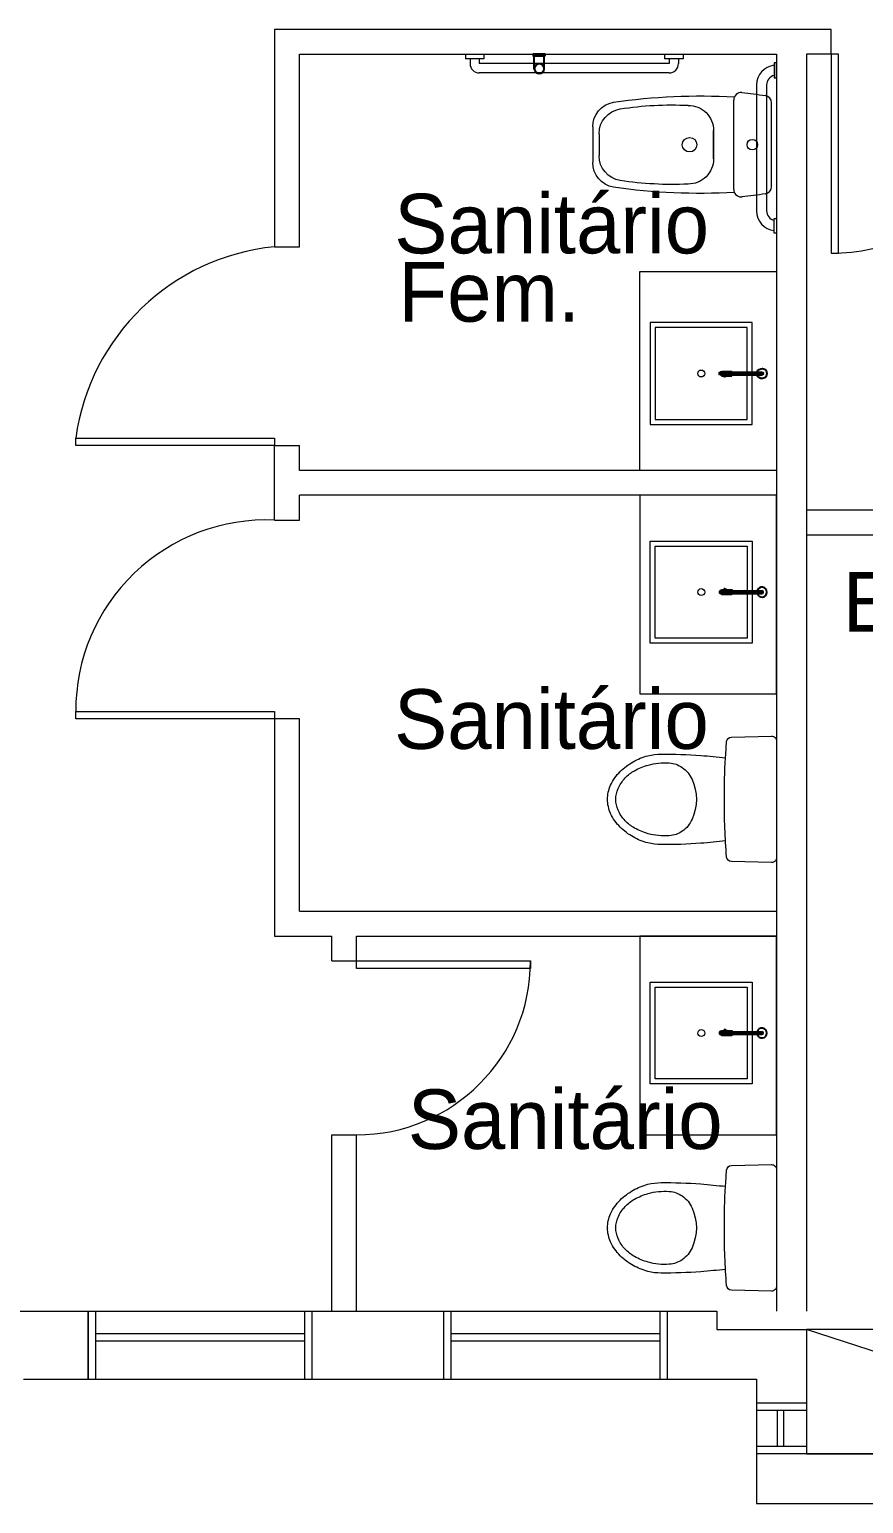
# Model space of a CAD drawing. Header units: metres. Extents: x 2999 to 3109, y 1752 to 1796.
# Drawn here: x 3016.17 to 3019.53, y 1757.32 to 1763.25 of the extents above; entities that cross this region are included whole.
import ezdxf

# ---------------------------------------------------------------- set-up
doc = ezdxf.new("R2010")
doc.units = ezdxf.units.M
doc.layers.add('A740G3', color=3, linetype='Continuous', lineweight=0)
doc.layers.add('Lay Out', color=31, linetype='Continuous')
doc.layers.add('PAREDES', color=7, linetype='Continuous')
doc.styles.add('PADRAO MK', font='')
doc.styles.get('PADRAO MK').set_extended_font_data('AvantGarde Bk BT')

# ---------------------------------------------------------------- blocks, each defined once
blk = doc.blocks.new('03')
at = {"layer": 'Lay Out'}
for p, q in [((589.0305, -874.5208), (589.0819, -874.5208)), ((589.0305, -874.5608), (589.0819, -874.5608))]:
    blk.add_line(p, q, dxfattribs=at)
blk.add_lwpolyline([(589.0819, -874.5169), (589.0883, -874.5169), (589.0883, -874.5651), (589.0819, -874.5651)], close=True, dxfattribs=at)
at = {"layer": 'Lay Out', "color": 3}
blk.add_circle((589.0305, -874.5408), 0.02, dxfattribs=at)
blk = doc.blocks.new('*B38')
at = {"layer": 'A740G3', "color": 0, "linetype": 'ByBlock'}
for p, q in [((0, 0), (-234.52, 0)), ((234.52, 0), (0, 0)), ((-254.51, -20.48), (-250.68, -181.61)), ((250.68, -181.61), (254.51, -20.48)), ((167.17, -205.47), (180.72, -204.67)), ((180.72, -204.67), (232.25, -201.08)), ((0, -680), (-0.6, -680))]:
    blk.add_line(p, q, dxfattribs=at)
for centre, radius, start, end in [((-234.52, -20), 20, 90, 181.364003), ((234.52, -20), 20, 358.637003, 90.001), ((-230.68, -181.14), 20, 181.363003, 265.496003), ((-5.19, 2682.36), 2892.36, 265.497003, 270.103003), ((3718.84, -634.66), 3909.63, 173.697, 175.153), ((5.18, 2682.25), 2892.25, 269.897003, 273.211003), ((-3715.01, -634.29), 3905.77, 4.845997, 6.302997), ((230.68, -181.14), 20, 274.506003, 358.639003), ((1813.6, -451.67), 1995.85, 175.766, 180.380003), ((-32.63, -446.2), 116.58, 113.903, 145.145), ((0, -519.84), 197.12, 66.096997, 113.903), ((32.63, -446.2), 116.58, 34.854997, 66.096997), ((-1813.6, -451.67), 1995.86, 359.620003, 4.234), ((-42.79, -439.13), 104.2, 145.145, 175.886), ((42.8, -439.13), 104.2, 4.114, 34.854997), ((36.92, -463.45), 219.13, 180.379003, 194.333003), ((102.6, -449.58), 249.96, 175.886, 195.593003), ((-102.6, -449.58), 249.96, 344.407003, 4.113997), ((-36.92, -463.45), 219.13, 345.667003, 359.621003), ((57.38, -458.22), 240.25, 194.334003, 209.623003), ((100.37, -450.21), 247.66, 195.592003, 209.381003), ((-100.37, -450.21), 247.66, 330.619003, 344.408003), ((-57.38, -458.22), 240.25, 330.377003, 345.666003), ((67.45, -452.5), 251.84, 209.623003, 224.554003), ((24.19, -493.1), 160.22, 209.382003, 226.549003), ((-24.19, -493.1), 160.22, 313.451003, 330.618003), ((-67.45, -452.5), 251.84, 315.446003, 330.377003), ((18.59, -500.61), 183.26, 224.555003, 245.711003), ((15.86, -501.89), 148.12, 226.548003, 246.554003), ((0, -538.46), 108.25, 246.554003, 270), ((0, -538.46), 108.25, 270, 293.446003), ((-15.86, -501.89), 148.12, 293.446003, 313.452003), ((-18.58, -500.61), 183.26, 294.289003, 315.445003), ((0.3, -541.86), 138.14, 245.587003, 269.876003), ((-0.6, -540.46), 139.54, 270, 294.289003)]:
    blk.add_arc(centre, radius, start, end, dxfattribs=at)
blk = doc.blocks.new('torneira 00')
at = {"layer": 'Lay Out'}
for p, q in [((-0.0049, -0.1393), (-0.0049, -0.0199)), ((-0.0033, -0.1387), (-0.0033, -0.0163)), ((0, -0.1381), (0, -0.0149)), ((0.0037, -0.1386), (0.0037, -0.0165)), ((0.0051, -0.1391), (0.0051, -0.0199)), ((-0.0018, -0.1501), (-0.0136, -0.1708)), ((0, -0.151), (-0.0118, -0.1717)), ((-0.0086, -0.1621), (-0.0086, -0.1418)), ((-0.0086, -0.1814), (-0.0086, -0.1661)), ((-0.0074, -0.1823), (-0.0074, -0.1426)), ((-0.0048, -0.1838), (-0.0048, -0.1438)), ((-0.0001, -0.1848), (-0.0001, -0.1446)), ((0.0046, -0.1839), (0.0046, -0.1437)), ((0.0074, -0.1825), (0.0074, -0.1423)), ((0.0086, -0.1816), (0.0086, -0.1414)), ((-0.0057, -0.1834), (-0.0057, -0.19)), ((0.0058, -0.1834), (0.0058, -0.19))]:
    blk.add_line(p, q, dxfattribs=at)
for centre, radius, start, end in [((0, -0.0199), 0.0199, 284.60964, 255.53827), ((0.0001, -0.0199), 0.005, 0.24437, 179.71475), ((0.0001, -0.0897), 0.005, 0.24437, 179.71475), ((-0.0125, -0.1709), 0.00109, 176.63806, 310.29172), ((-0.0012, -0.1512), 0.00127, 11.35673, 115.57305), ((0, -0.1796), 0.0119, 241.15364, 298.84636)]:
    blk.add_arc(centre, radius, start, end, dxfattribs=at)
at = {"layer": 'Lay Out', "ltscale": 0.6}
for centre, radius, start, end in [((0.0002, -0.1507), 0.0126, 48.09351, 134.61126), ((-0.0002, -0.1308), 0.0138, 232.82607, 309.8787), ((0.0001, -0.1719), 0.0128, 227.24915, 311.41934)]:
    blk.add_arc(centre, radius, start, end, dxfattribs=at)

msp = doc.modelspace()

# ---------------------------------------------------------------- linework, layer by layer
at = {"layer": 'PAREDES', "color": 253, "lineweight": 0}
for p, q in [((3019.3966, 1763.2536), (3017.1566, 1763.2536)), ((3017.1566, 1763.2536), (3017.1566, 1762.3786)), ((3019.3966, 1763.1536), (3019.3966, 1763.2536)), ((3017.2566, 1762.3786), (3017.2566, 1763.1536)), ((3017.2566, 1763.1536), (3019.1766, 1763.1536)), ((3017.9243, 1763.1536), (3017.9243, 1763.1348)), ((3017.9243, 1763.1536), (3017.9243, 1763.1348)), ((3017.9993, 1763.1348), (3017.9243, 1763.1348)), ((3017.9431, 1763.1348), (3017.9431, 1763.1161)), ((3017.9806, 1763.1348), (3017.9806, 1763.1161)), ((3018.7443, 1763.1161), (3017.9806, 1763.1161)), ((3017.9993, 1763.1536), (3017.9993, 1763.1348)), ((3017.9993, 1763.1536), (3017.9993, 1763.1348)), ((3018.7255, 1763.1536), (3018.7255, 1763.1348)), ((3018.7255, 1763.1536), (3018.7255, 1763.1348)), ((3018.8005, 1763.1348), (3018.7255, 1763.1348)), ((3018.7443, 1763.1348), (3018.7443, 1763.1161)), ((3018.7818, 1763.1348), (3018.7818, 1763.1161)), ((3018.8005, 1763.1536), (3018.8005, 1763.1348)), ((3018.8005, 1763.1536), (3018.8005, 1763.1348)), ((3019.1666, 1763.1195), (3019.1666, 1763.0595)), ((3019.1766, 1763.1195), (3019.1666, 1763.1195)), ((3019.1766, 1763.1536), (3019.1766, 1758.0936)), ((3019.1766, 1763.0595), (3019.1766, 1763.1195)), ((3019.2966, 1763.1536), (3019.2966, 1758.0936)), ((3019.3966, 1763.1536), (3019.2966, 1763.1536)), ((3019.3966, 1763.1536), (3019.3966, 1762.3536)), ((3019.4266, 1763.1536), (3019.3966, 1763.1536)), ((3019.4266, 1762.3536), (3019.4266, 1763.1536)), ((3018.7443, 1763.0786), (3017.9806, 1763.0786)), ((3019.1666, 1763.0595), (3019.1766, 1763.0595)), ((3019.0966, 1763.0302), (3019.0966, 1762.5232)), ((3019.1366, 1763.0302), (3019.1366, 1762.5232)), ((3019.0042, 1762.6099), (3019.0042, 1762.9695)), ((3019.1566, 1762.6215), (3019.1566, 1762.9579)), ((3018.437, 1762.861), (3018.437, 1762.7184)), ((3018.4624, 1762.8336), (3018.4624, 1762.7458)), ((3018.9234, 1762.8466), (3018.9234, 1762.7328)), ((3018.9234, 1762.7328), (3018.9234, 1762.8466)), ((3019.1666, 1762.4332), (3019.1666, 1762.4932)), ((3019.1666, 1762.4932), (3019.1766, 1762.4932)), ((3019.1766, 1762.4932), (3019.1766, 1762.4332)), ((3019.1766, 1762.4332), (3019.1666, 1762.4332)), ((3017.1566, 1762.3786), (3017.2566, 1762.3786)), ((3019.3966, 1762.3536), (3019.4266, 1762.3536)), ((3018.6266, 1762.2786), (3019.1766, 1762.2786)), ((3018.6266, 1761.4786), (3018.6266, 1762.2786)), ((3019.1766, 1762.2786), (3019.1766, 1761.4786)), ((3016.3566, 1761.6086), (3017.1566, 1761.6086)), ((3016.3566, 1761.5786), (3016.3566, 1761.6086)), ((3017.1566, 1761.5786), (3016.3566, 1761.5786)), ((3017.1566, 1761.6086), (3017.1566, 1761.5786)), ((3017.1566, 1761.5786), (3017.2566, 1761.5786)), ((3017.1566, 1761.2786), (3017.1566, 1761.5786)), ((3017.2566, 1761.4786), (3017.2566, 1761.5786)), ((3019.1766, 1761.4786), (3017.2566, 1761.4786)), ((3019.1766, 1761.4786), (3018.6266, 1761.4786)), ((3019.1766, 1761.3786), (3017.2566, 1761.3786)), ((3017.2566, 1761.2786), (3017.2566, 1761.3786)), ((3019.1766, 1761.3786), (3018.6266, 1761.3786)), ((3018.6266, 1761.3786), (3018.6266, 1760.5786)), ((3019.1766, 1760.5786), (3019.1766, 1761.3786)), ((3017.1566, 1761.2786), (3017.2566, 1761.2786)), ((3019.2966, 1761.3196), (3020.9966, 1761.3196)), ((3019.2966, 1761.2196), (3020.9966, 1761.2196)), ((3018.6266, 1760.5786), (3019.1766, 1760.5786)), ((3016.3566, 1760.5086), (3017.1566, 1760.5086)), ((3016.3566, 1760.4786), (3016.3566, 1760.5086)), ((3017.1566, 1760.5086), (3017.1566, 1760.4786)), ((3017.1566, 1760.4786), (3016.3566, 1760.4786)), ((3017.2566, 1760.4786), (3017.1566, 1760.4786)), ((3017.1566, 1760.4786), (3017.1566, 1759.6036)), ((3017.2566, 1759.7036), (3017.2566, 1760.4786)), ((3017.2566, 1759.7036), (3019.1766, 1759.7036)), ((3017.1566, 1759.6036), (3017.3866, 1759.6036)), ((3017.3866, 1759.5036), (3017.3866, 1759.6036)), ((3017.4866, 1759.6036), (3019.1766, 1759.6036)), ((3017.4866, 1759.5036), (3017.4866, 1759.6036)), ((3019.1766, 1759.6036), (3018.6266, 1759.6036)), ((3018.6266, 1759.6036), (3018.6266, 1758.8036)), ((3019.1766, 1758.8036), (3019.1766, 1759.6036)), ((3017.3866, 1759.5036), (3017.4866, 1759.5036)), ((3017.4866, 1759.5036), (3018.1866, 1759.5036)), ((3017.4866, 1759.4736), (3017.4866, 1759.5036)), ((3018.1866, 1759.5036), (3018.1866, 1759.4736)), ((3018.1866, 1759.4736), (3017.4866, 1759.4736)), ((3017.3866, 1758.8036), (3017.4866, 1758.8036)), ((3017.3866, 1758.0936), (3017.3866, 1758.8036)), ((3017.4866, 1758.0936), (3017.4866, 1758.8036)), ((3018.6266, 1758.8036), (3019.1766, 1758.8036)), ((3015.9466, 1758.0936), (3018.9366, 1758.0936)), ((3016.4066, 1757.8196), (3016.4066, 1758.0936)), ((3016.4066, 1758.0936), (3016.4066, 1757.8196)), ((3016.4366, 1758.0936), (3016.4366, 1757.8196)), ((3017.2766, 1758.0936), (3017.2766, 1757.8196)), ((3017.3066, 1758.0936), (3017.3066, 1757.8196)), ((3017.8366, 1758.0936), (3017.8366, 1757.8196)), ((3017.8666, 1758.0936), (3017.8666, 1757.8196)), ((3018.7066, 1758.0936), (3018.7066, 1757.8196)), ((3018.7366, 1758.0936), (3018.7366, 1757.8196)), ((3018.7366, 1758.0936), (3018.7366, 1757.8196)), ((3018.9366, 1758.0936), (3018.9366, 1758.0196)), ((3018.9366, 1758.0196), (3019.2966, 1758.0196)), ((3019.2966, 1758.0196), (3019.2966, 1757.5196)), ((3020.8366, 1757.5196), (3019.2966, 1758.0196)), ((3019.2966, 1758.0196), (3019.2966, 1757.5196)), ((3020.8366, 1758.0196), (3019.2966, 1758.0196)), ((3017.2766, 1758.0026), (3016.4366, 1758.0026)), ((3017.2766, 1757.9726), (3016.4366, 1757.9726)), ((3018.7066, 1758.0026), (3017.8666, 1758.0026)), ((3018.7066, 1757.9726), (3017.8666, 1757.9726)), ((3016.1466, 1757.8196), (3018.7366, 1757.8196)), ((3018.7366, 1757.8196), (3019.0966, 1757.8196)), ((3019.0966, 1757.8196), (3019.0966, 1757.5196)), ((3019.0966, 1757.7245), (3019.2966, 1757.7245)), ((3019.2966, 1757.6945), (3019.0966, 1757.6945)), ((3019.1799, 1757.5496), (3019.1799, 1757.6945)), ((3019.2056, 1757.5496), (3019.2056, 1757.6945)), ((3019.2966, 1757.5496), (3019.0966, 1757.5496)), ((3022.8966, 1757.5196), (3019.0966, 1757.5196)), ((3019.0966, 1757.5196), (3019.0966, 1757.3196)), ((3019.2966, 1757.5196), (3020.8366, 1757.5196)), ((3019.0966, 1757.3196), (3025.7266, 1757.3196))]:
    msp.add_line(p, q, dxfattribs=at)
for points in [[(3019.0786, 1761.873), (3019.0786, 1762.0736), (3018.6686, 1762.0736), (3018.6686, 1761.6636), (3019.0786, 1761.6636), (3019.0786, 1761.8641)], [(3019.0586, 1761.873), (3019.0586, 1762.0536), (3018.6886, 1762.0536), (3018.6886, 1761.6836), (3019.0586, 1761.6836), (3019.0586, 1761.8641)], [(3019.0786, 1760.9841), (3019.0786, 1760.7836), (3018.6686, 1760.7836), (3018.6686, 1761.1936), (3019.0786, 1761.1936), (3019.0786, 1760.993)], [(3019.0586, 1760.9841), (3019.0586, 1760.8036), (3018.6886, 1760.8036), (3018.6886, 1761.1736), (3019.0586, 1761.1736), (3019.0586, 1760.993)], [(3019.0786, 1759.2091), (3019.0786, 1759.0086), (3018.6686, 1759.0086), (3018.6686, 1759.4186), (3019.0786, 1759.4186), (3019.0786, 1759.218)], [(3019.0586, 1759.2091), (3019.0586, 1759.0286), (3018.6886, 1759.0286), (3018.6886, 1759.3986), (3019.0586, 1759.3986), (3019.0586, 1759.218)]]:
    msp.add_lwpolyline(points, dxfattribs=at)
for centre, radius in [((3018.8266, 1762.7897), 0.0291), ((3019.0793, 1762.7897), 0.0212), ((3018.8736, 1761.8686), 0.0139), ((3018.8736, 1760.9886), 0.0139), ((3018.8736, 1759.2136), 0.0139)]:
    msp.add_circle(centre, radius, dxfattribs=at)
for centre, radius, start, end in [((3017.9806, 1763.1161), 0.0375, 180, 270), ((3018.7443, 1763.1161), 0.0375, 270, 0), ((3019.3966, 1763.1536), 0.8, 270, 0), ((3019.1766, 1763.0302), 0.08, 97.18076, 180), ((3019.1766, 1763.0302), 0.04, 104.47751, 180), ((3019.0342, 1762.9695), 0.03, 84.66012, 180), ((3019.1266, 1762.9579), 0.03, 0, 80.96183), ((3019.0342, 1762.6099), 0.03, 180, 275.33988), ((3019.0342, 1762.6099), 0.03, 204.38822, 276.57264), ((3019.1266, 1762.6215), 0.03, 279.03817, 359.99997), ((3019.1766, 1762.5232), 0.08, 180, 262.81924), ((3019.1766, 1762.5232), 0.04, 180, 255.52249), ((3017.2431, 1761.4881), 0.8946, 95.54857, 172.26205), ((3017.1242, 1760.5116), 0.7676, 87.58323, 180.22739), ((3017.4866, 1759.5036), 0.7, 270, 0)]:
    msp.add_arc(centre, radius, start, end, dxfattribs=at)
at = {"layer": 'PAREDES', "color": 253, "lineweight": 0, "extrusion": (0, 0, -1)}
for centre, major_axis, ratio, start_param, end_param in [((3018.8999, 1761.5327), (1.0416, 1.0416), 1, -0.6922, -0.627652), ((3018.5386, 1762.861), (0.0718, 0.0718), 1, 3.926991, 5.313131), ((3018.564, 1762.8336), (-0.0718, 0.0718), 1, 5.497787, 6.90906), ((3018.8263, 1761.5118), (1.901, 0.0827), 0.774184, 4.58426, 4.841118), ((3018.7207, 1762.2435), (0.995, 0.052), 0.707908, 4.57477, 4.850008), ((3018.8218, 1762.8466), (0.0718, 0.0718), 1, -0.795696, 0.785398), ((3018.5386, 1762.7184), (-0.0718, 0.0718), 1, 4.111647, 5.497787), ((3018.564, 1762.7458), (0.0718, 0.0718), 1, 2.515718, 3.926991), ((3018.8218, 1762.7328), (-0.0718, 0.0718), 1, 2.356194, 3.936598), ((3018.7207, 1763.3359), (0.995, -0.052), 0.707908, 1.433177, 1.708416), ((3018.8263, 1764.0676), (1.901, -0.0827), 0.774184, 1.442067, 1.698925), ((3018.8999, 1764.0467), (-1.0416, 1.0416), 1, 3.769245, 3.833792)]:
    msp.add_ellipse(centre, major_axis=major_axis, ratio=ratio, start_param=start_param, end_param=end_param, dxfattribs=at)

# ---------------------------------------------------------------- block references
at = {"layer": 'PAREDES', "color": 253, "lineweight": 0, "xscale": -1, "rotation": 270}
for name, p in [('03', (3892.7627, 1174.0653)), ('torneira 00', (3019.138, 1761.8685))]:
    msp.add_blockref(name, p, dxfattribs=at)
at = {"layer": 'PAREDES', "color": 253, "lineweight": 0, "rotation": 270}
for p in [(3019.138, 1760.9886), (3019.138, 1759.2136)]:
    msp.add_blockref('torneira 00', p, dxfattribs=at)
at = {"layer": 'PAREDES', "color": 253, "lineweight": 0, "xscale": -0.001, "yscale": 0.001, "zscale": 0.001, "rotation": 270}
for p in [(3019.1766, 1760.1543), (3019.1766, 1758.4293)]:
    msp.add_blockref('*B38', p, dxfattribs=at)

# ---------------------------------------------------------------- texts
at = {"layer": 'PAREDES', "color": 253, "lineweight": 0, "style": 'PADRAO MK'}
for s, p in [('Sanitário', (3017.6384, 1762.3522)), ('Fem.', (3017.655, 1762.0773)), ('Est. Casos', (3019.4436, 1760.829)), ('Sanitário', (3017.6374, 1760.3576)), ('Sanitário', (3017.6929, 1758.7467))]:
    msp.add_text(s, height=0.24, dxfattribs=at).set_placement(p)

doc.saveas('drawing.dxf')
